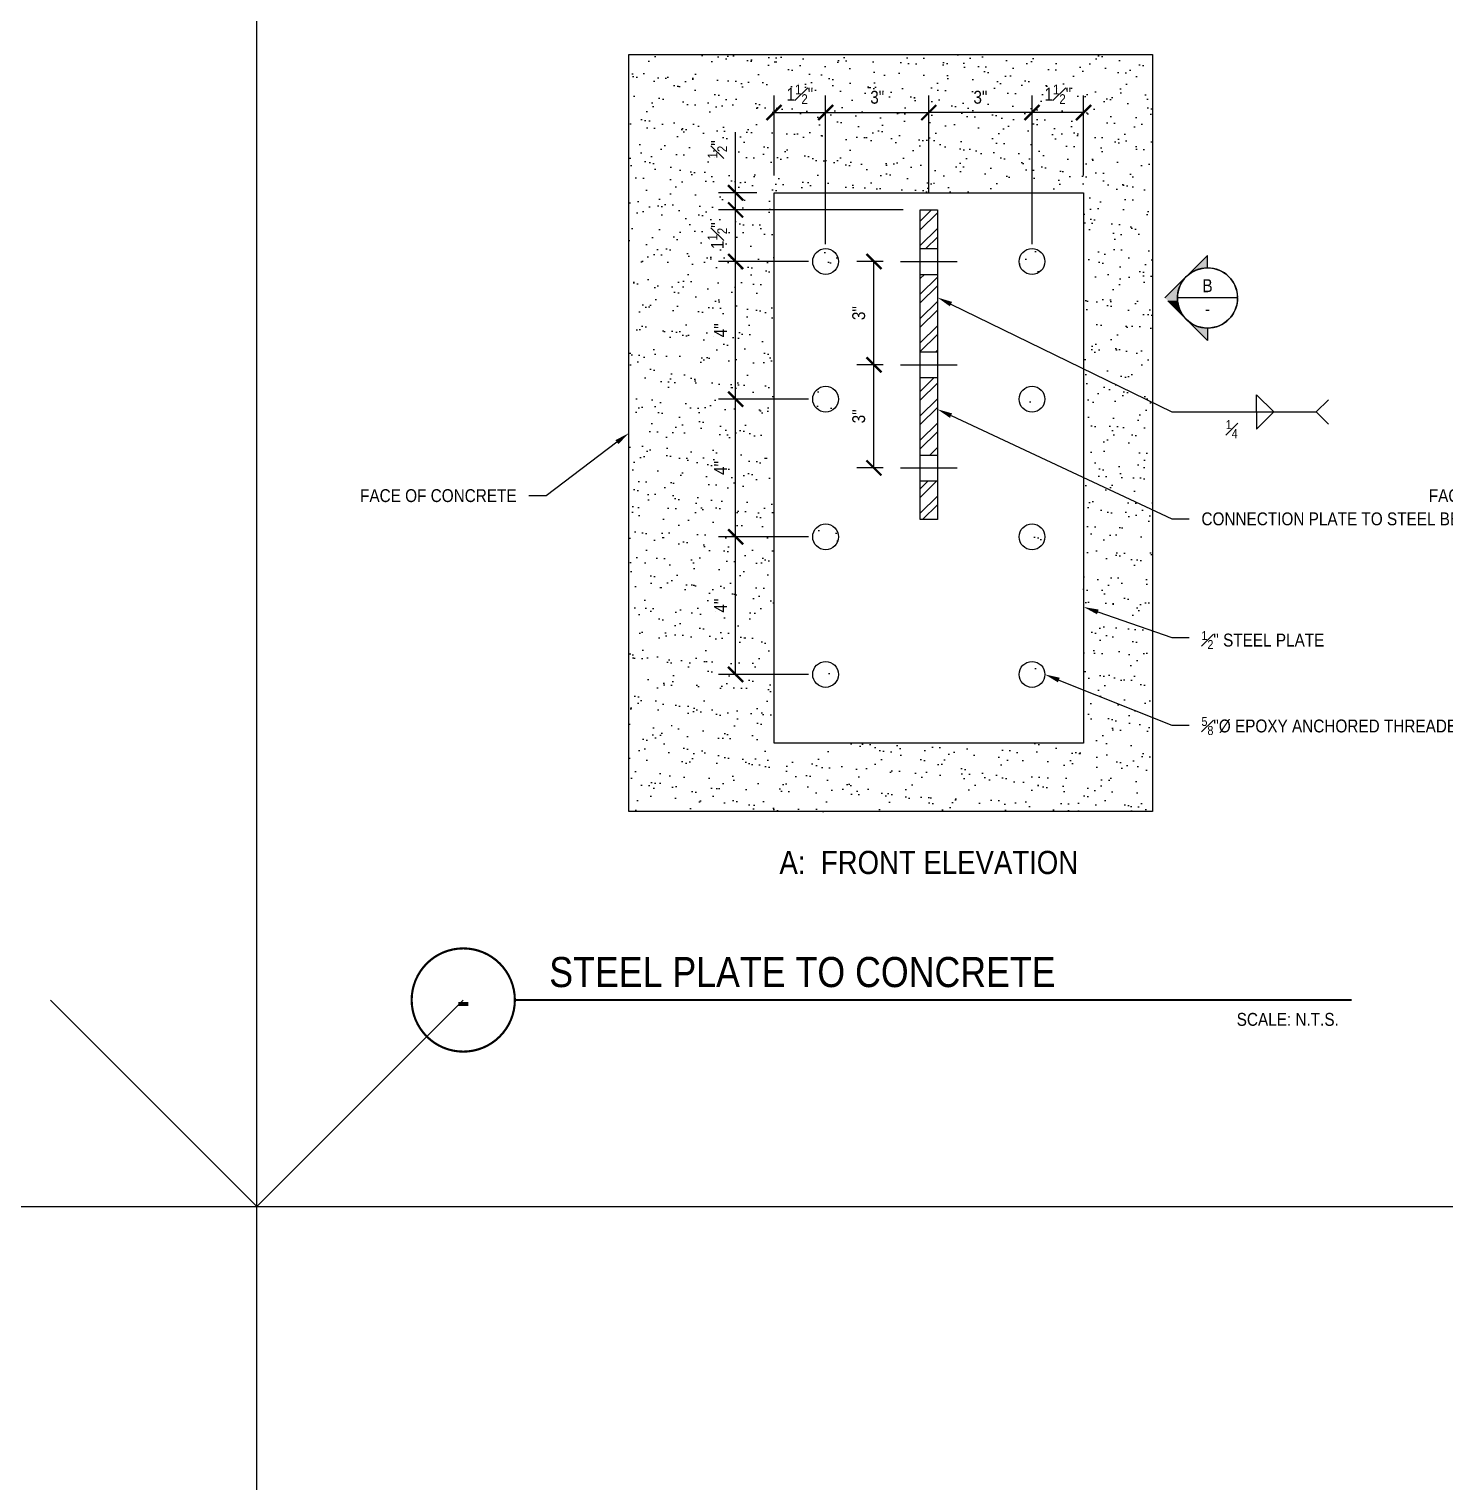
# Model space of a CAD drawing. Header units: inches. Extents: x -16404 to 14624, y -1591 to 16152.
# Drawn here: x -8362.53 to -8321.36, y 8219.99 to 8262.22 of the extents above; entities that cross this region are included whole.
import ezdxf
from ezdxf import colors
from ezdxf.entities.mleader import LeaderData, LeaderLine
from ezdxf.enums import TextEntityAlignment as Align
from ezdxf.math import Vec2, Vec3

# ---------------------------------------------------------------- set-up
doc = ezdxf.new("R2010")
doc.units = ezdxf.units.IN
doc.header["$LTSCALE"] = 24
doc.header["$MEASUREMENT"] = 0
for name, pattern in [('CENTER2', [1.125, 0.75, -0.125, 0.125, -0.125]), ('DASHED2', [0.375, 0.25, -0.125]), ('HIDDEN4', [0.09375, 0.0625, -0.03125])]:
    doc.linetypes.add(name, pattern=pattern)
doc.layers.get('0').update_dxf_attribs({"linetype": 'CONTINUOUS'})
doc.layers.get('DefPoints').update_dxf_attribs({"color": 251, "linetype": 'CONTINUOUS'})
for name, color, linetype in [('S-ANNO-DIMS', 2, 'CONTINUOUS'), ('S-ANNO-NOTE', 4, 'CONTINUOUS'), ('S-CONC', 4, 'CONTINUOUS'), ('S-DETL-SYMB', 4, 'CONTINUOUS'), ('S-GRID', 1, 'CENTER2'), ('S-STEEL', 4, 'CONTINUOUS')]:
    doc.layers.add(name, color=color, linetype=linetype)
doc.layers.add('S-ANNO-GRID-NONPLOT', color=251, linetype='CONTINUOUS', plot=False)
doc.layers.add('S-ANNO-NONPLOT', color=253, linetype='CONTINUOUS', plot=False)
doc.layers.add('S-HATCH1', color=1, linetype='CONTINUOUS', transparency=0.5)
doc.layers.add('S-HATCH2', color=2, linetype='CONTINUOUS', transparency=0.5)
doc.styles.add('Arial', font='arial.ttf', dxfattribs={"width": 0.85})
doc.dimstyles.new('DIM-4', dxfattribs={"dimscale": 4, "dimtxt": 0.09375, "dimasz": 0.109375, "dimexe": 0.125, "dimexo": 0.125, "dimgap": 0.0625, "dimtad": 1, "dimzin": 11, "dimdsep": 46, "dimlunit": 4, "dimtxsty": 'Arial', "dimblk": 'ARCHTICK', "dimcen": 0.125, "dimclrd": 2, "dimclre": 2, "dimclrt": 4, "dimadec": 0, "dimazin": 0, "dimtfac": 0.75, "dimtofl": 0, "dimtmove": 0, "dimatfit": 3, "dimfxl": 1, "dimfrac": 1, "dimtolj": 1, "dimtzin": 0, "dimarcsym": 0})

# ---------------------------------------------------------------- blocks, each defined once
blk = doc.blocks.new('_ARCHTICK')
at = {"color": 0, "linetype": 'ByBlock', "const_width": 0.15}
blk.add_lwpolyline([(-0.5, -0.5), (0.5, 0.5)], dxfattribs=at)
blk = doc.blocks.new('*D2004')
at = {"layer": 'DefPoints', "color": 0, "transparency": 16777216}
for p in [(-8339.369256195718, 8259.7908751901), (-8340.869256195718, 8257.461519298622), (-8339.369256195718, 8255.461519298622)]:
    blk.add_point(p, dxfattribs=at)
at = {"layer": 'S-ANNO-DIMS', "color": 2, "lineweight": -2, "transparency": 16777216}
for p, q in [((-8340.869256195718, 8257.961519298622), (-8340.869256195718, 8260.2908751901)), ((-8339.369256195718, 8255.961519298622), (-8339.369256195718, 8260.2908751901)), ((-8340.869256195718, 8259.7908751901), (-8339.369256195718, 8259.7908751901))]:
    blk.add_line(p, q, dxfattribs=at)
at = {"layer": 'S-ANNO-DIMS', "color": 2, "lineweight": -2, "transparency": 16777216, "xscale": 0.4375, "yscale": 0.4375, "zscale": 0.4375, "rotation": 180}
blk.add_blockref('_ARCHTICK', (-8340.869256195718, 8259.7908751901), dxfattribs=at)
at = {"layer": 'S-ANNO-DIMS', "color": 2, "lineweight": -2, "transparency": 16777216, "xscale": 0.4375, "yscale": 0.4375, "zscale": 0.4375}
blk.add_blockref('_ARCHTICK', (-8339.369256195718, 8259.7908751901), dxfattribs=at)
at = {"layer": 'S-ANNO-DIMS', "color": 4, "transparency": 16777216, "insert": (-8340.119256195718, 8260.323276281504), "char_height": 0.375, "attachment_point": 5, "style": 'Arial'}
blk.add_mtext('\\A1;1{\\H0.75x;\\S1#2;}"', dxfattribs=at)
blk = doc.blocks.new('*D960')
at = {"layer": 'DefPoints', "color": 0, "transparency": 16777216}
for p in [(-8341.98617168967, 8256.961519298626), (-8336.619256195721, 8256.961519298626), (-8339.369256195721, 8255.461519298626)]:
    blk.add_point(p, dxfattribs=at)
at = {"layer": 'S-ANNO-DIMS', "color": 2, "lineweight": -2, "transparency": 16777216}
for p, q in [((-8341.98617168967, 8255.211519298626), (-8341.98617168967, 8257.211519298626)), ((-8337.119256195721, 8256.961519298626), (-8342.48617168967, 8256.961519298626)), ((-8339.869256195721, 8255.461519298626), (-8342.48617168967, 8255.461519298626))]:
    blk.add_line(p, q, dxfattribs=at)
at = {"layer": 'S-ANNO-DIMS', "color": 2, "lineweight": -2, "transparency": 16777216, "xscale": 0.375, "yscale": 0.375, "zscale": 0.375}
for p, rotation in [((-8341.98617168967, 8256.961519298626), 90), ((-8341.98617168967, 8255.461519298626), 270)]:
    blk.add_blockref('_ARCHTICK', p, dxfattribs=dict(at, rotation=rotation))
at = {"layer": 'S-ANNO-DIMS', "color": 4, "transparency": 16777216, "insert": (-8342.518572781071, 8256.211519298622), "char_height": 0.375, "attachment_point": 5, "rotation": 90, "style": 'Arial'}
blk.add_mtext('\\A1;1{\\H0.75x;\\S1#2;}"', dxfattribs=at)
blk = doc.blocks.new('*D2005')
at = {"layer": 'DefPoints', "color": 0, "transparency": 16777216}
for p in [(-8341.98617168978, 8255.461519298626), (-8339.369256195721, 8255.461519298626), (-8339.369256195721, 8251.461519298626)]:
    blk.add_point(p, dxfattribs=at)
at = {"layer": 'S-ANNO-DIMS', "color": 2, "lineweight": -2, "transparency": 16777216}
for p, q in [((-8339.869256195721, 8255.461519298626), (-8342.48617168978, 8255.461519298626)), ((-8341.98617168978, 8251.461519298626), (-8341.98617168978, 8255.461519298626)), ((-8339.869256195721, 8251.461519298626), (-8342.48617168978, 8251.461519298626))]:
    blk.add_line(p, q, dxfattribs=at)
at = {"layer": 'S-ANNO-DIMS', "color": 2, "lineweight": -2, "transparency": 16777216, "xscale": 0.4375, "yscale": 0.4375, "zscale": 0.4375}
for p, rotation in [((-8341.98617168978, 8255.461519298626), 90), ((-8341.98617168978, 8251.461519298626), 270)]:
    blk.add_blockref('_ARCHTICK', p, dxfattribs=dict(at, rotation=rotation))
at = {"layer": 'S-ANNO-DIMS', "color": 4, "transparency": 16777216, "insert": (-8342.423671689776, 8253.461519298626), "char_height": 0.375, "attachment_point": 5, "rotation": 90, "style": 'Arial'}
blk.add_mtext('\\A1;4"', dxfattribs=at)
blk = doc.blocks.new('*D2006')
at = {"layer": 'DefPoints', "color": 0, "transparency": 16777216}
for p in [(-8336.369256195718, 8259.7908751901), (-8336.369256195718, 8256.961519298622), (-8339.369256195718, 8255.461519298622)]:
    blk.add_point(p, dxfattribs=at)
at = {"layer": 'S-ANNO-DIMS', "color": 2, "lineweight": -2, "transparency": 16777216}
for p, q in [((-8339.369256195718, 8255.961519298622), (-8339.369256195718, 8260.2908751901)), ((-8336.369256195718, 8257.461519298622), (-8336.369256195718, 8260.2908751901)), ((-8339.369256195718, 8259.7908751901), (-8336.369256195718, 8259.7908751901))]:
    blk.add_line(p, q, dxfattribs=at)
at = {"layer": 'S-ANNO-DIMS', "color": 2, "lineweight": -2, "transparency": 16777216, "xscale": 0.4375, "yscale": 0.4375, "zscale": 0.4375, "rotation": 180}
blk.add_blockref('_ARCHTICK', (-8339.369256195718, 8259.7908751901), dxfattribs=at)
at = {"layer": 'S-ANNO-DIMS', "color": 2, "lineweight": -2, "transparency": 16777216, "xscale": 0.4375, "yscale": 0.4375, "zscale": 0.4375}
blk.add_blockref('_ARCHTICK', (-8336.369256195718, 8259.7908751901), dxfattribs=at)
at = {"layer": 'S-ANNO-DIMS', "color": 4, "transparency": 16777216, "insert": (-8337.869256195718, 8260.23246795954), "char_height": 0.375, "attachment_point": 5, "style": 'Arial'}
blk.add_mtext('\\A1;3"', dxfattribs=at)
blk = doc.blocks.new('*D2007')
at = {"layer": 'DefPoints', "color": 0, "transparency": 16777216}
for p in [(-8341.98617168967, 8257.461519298626), (-8340.869256195721, 8257.461519298626), (-8336.619256195721, 8256.961519298626)]:
    blk.add_point(p, dxfattribs=at)
at = {"layer": 'S-ANNO-DIMS', "color": 2, "lineweight": -2, "transparency": 16777216}
for p, q in [((-8341.98617168967, 8257.461519298626), (-8341.98617168967, 8259.217112369537)), ((-8341.369256195721, 8257.461519298626), (-8342.48617168967, 8257.461519298626)), ((-8341.98617168967, 8256.961519298626), (-8341.98617168967, 8257.461519298626)), ((-8337.119256195721, 8256.961519298626), (-8342.48617168967, 8256.961519298626))]:
    blk.add_line(p, q, dxfattribs=at)
at = {"layer": 'S-ANNO-DIMS', "color": 2, "lineweight": -2, "transparency": 16777216, "xscale": 0.4375, "yscale": 0.4375, "zscale": 0.4375}
for p, rotation in [((-8341.98617168967, 8257.461519298626), 90), ((-8341.98617168967, 8256.961519298626), 270)]:
    blk.add_blockref('_ARCHTICK', p, dxfattribs=dict(at, rotation=rotation))
at = {"layer": 'S-ANNO-DIMS', "color": 4, "transparency": 16777216, "insert": (-8342.518572781071, 8258.72044787005), "char_height": 0.375, "attachment_point": 5, "rotation": 90, "style": 'Arial'}
blk.add_mtext('\\A1;{\\H0.75x;\\S1#2;}"', dxfattribs=at)
blk = doc.blocks.new('*D2010')
at = {"layer": 'DefPoints', "color": 0, "transparency": 16777216}
for p in [(-8333.369256195718, 8259.7908751901), (-8331.869256195718, 8257.461519298622), (-8333.369256195718, 8255.461519298622)]:
    blk.add_point(p, dxfattribs=at)
at = {"layer": 'S-ANNO-DIMS', "color": 2, "lineweight": -2, "transparency": 16777216}
for p, q in [((-8333.369256195718, 8255.961519298622), (-8333.369256195718, 8260.2908751901)), ((-8331.869256195718, 8257.961519298622), (-8331.869256195718, 8260.2908751901)), ((-8331.869256195718, 8259.7908751901), (-8333.369256195718, 8259.7908751901))]:
    blk.add_line(p, q, dxfattribs=at)
at = {"layer": 'S-ANNO-DIMS', "color": 2, "lineweight": -2, "transparency": 16777216, "xscale": 0.4375, "yscale": 0.4375, "zscale": 0.4375, "rotation": 180}
blk.add_blockref('_ARCHTICK', (-8333.369256195718, 8259.7908751901), dxfattribs=at)
at = {"layer": 'S-ANNO-DIMS', "color": 2, "lineweight": -2, "transparency": 16777216, "xscale": 0.4375, "yscale": 0.4375, "zscale": 0.4375}
blk.add_blockref('_ARCHTICK', (-8331.869256195718, 8259.7908751901), dxfattribs=at)
at = {"layer": 'S-ANNO-DIMS', "color": 4, "transparency": 16777216, "insert": (-8332.619256195718, 8260.323276281504), "char_height": 0.375, "attachment_point": 5, "style": 'Arial'}
blk.add_mtext('\\A1;1{\\H0.75x;\\S1#2;}"', dxfattribs=at)
blk = doc.blocks.new('*D2011')
at = {"layer": 'DefPoints', "color": 0, "transparency": 16777216}
for p in [(-8336.369256195718, 8259.7908751901), (-8336.369256195718, 8256.961519298622), (-8333.369256195718, 8255.461519298622)]:
    blk.add_point(p, dxfattribs=at)
at = {"layer": 'S-ANNO-DIMS', "color": 2, "lineweight": -2, "transparency": 16777216}
for p, q in [((-8336.369256195718, 8257.461519298622), (-8336.369256195718, 8260.2908751901)), ((-8333.369256195718, 8255.961519298622), (-8333.369256195718, 8260.2908751901)), ((-8333.369256195718, 8259.7908751901), (-8336.369256195718, 8259.7908751901))]:
    blk.add_line(p, q, dxfattribs=at)
at = {"layer": 'S-ANNO-DIMS', "color": 2, "lineweight": -2, "transparency": 16777216, "xscale": 0.4375, "yscale": 0.4375, "zscale": 0.4375, "rotation": 180}
blk.add_blockref('_ARCHTICK', (-8336.369256195718, 8259.7908751901), dxfattribs=at)
at = {"layer": 'S-ANNO-DIMS', "color": 2, "lineweight": -2, "transparency": 16777216, "xscale": 0.4375, "yscale": 0.4375, "zscale": 0.4375}
blk.add_blockref('_ARCHTICK', (-8333.369256195718, 8259.7908751901), dxfattribs=at)
at = {"layer": 'S-ANNO-DIMS', "color": 4, "transparency": 16777216, "insert": (-8334.869256195718, 8260.23246795954), "char_height": 0.375, "attachment_point": 5, "style": 'Arial'}
blk.add_mtext('\\A1;3"', dxfattribs=at)
blk = doc.blocks.new('*D2014')
at = {"layer": 'DefPoints', "color": 0, "transparency": 16777216}
for p in [(-8337.963879140174, 8255.461519298626), (-8337.192843273442, 8255.461519298626), (-8337.192843273442, 8252.461519298626)]:
    blk.add_point(p, dxfattribs=at)
at = {"layer": 'S-ANNO-DIMS', "color": 2, "lineweight": -2, "transparency": 16777216}
for p, q in [((-8337.692843273442, 8255.461519298626), (-8338.463879140174, 8255.461519298626)), ((-8337.963879140174, 8252.461519298626), (-8337.963879140174, 8255.461519298626)), ((-8337.692843273442, 8252.461519298626), (-8338.463879140174, 8252.461519298626))]:
    blk.add_line(p, q, dxfattribs=at)
at = {"layer": 'S-ANNO-DIMS', "color": 2, "lineweight": -2, "transparency": 16777216, "xscale": 0.4375, "yscale": 0.4375, "zscale": 0.4375}
for p, rotation in [((-8337.963879140174, 8255.461519298626), 90), ((-8337.963879140174, 8252.461519298626), 270)]:
    blk.add_blockref('_ARCHTICK', p, dxfattribs=dict(at, rotation=rotation))
at = {"layer": 'S-ANNO-DIMS', "color": 4, "transparency": 16777216, "insert": (-8338.405471909611, 8253.961519298622), "char_height": 0.375, "attachment_point": 5, "rotation": 90, "style": 'Arial'}
blk.add_mtext('\\A1;3"', dxfattribs=at)
blk = doc.blocks.new('*D2015')
at = {"layer": 'DefPoints', "color": 0, "transparency": 16777216}
for p in [(-8337.963879140174, 8252.461519298626), (-8337.192843273442, 8252.461519298626), (-8337.192843273442, 8249.461519298626)]:
    blk.add_point(p, dxfattribs=at)
at = {"layer": 'S-ANNO-DIMS', "color": 2, "lineweight": -2, "transparency": 16777216}
for p, q in [((-8337.692843273442, 8252.461519298626), (-8338.463879140174, 8252.461519298626)), ((-8337.963879140174, 8249.461519298626), (-8337.963879140174, 8252.461519298626)), ((-8337.692843273442, 8249.461519298626), (-8338.463879140174, 8249.461519298626))]:
    blk.add_line(p, q, dxfattribs=at)
at = {"layer": 'S-ANNO-DIMS', "color": 2, "lineweight": -2, "transparency": 16777216, "xscale": 0.4375, "yscale": 0.4375, "zscale": 0.4375}
for p, rotation in [((-8337.963879140174, 8252.461519298626), 90), ((-8337.963879140174, 8249.461519298626), 270)]:
    blk.add_blockref('_ARCHTICK', p, dxfattribs=dict(at, rotation=rotation))
at = {"layer": 'S-ANNO-DIMS', "color": 4, "transparency": 16777216, "insert": (-8338.405471909611, 8250.961519298622), "char_height": 0.375, "attachment_point": 5, "rotation": 90, "style": 'Arial'}
blk.add_mtext('\\A1;3"', dxfattribs=at)
blk = doc.blocks.new('*D2016')
at = {"layer": 'DefPoints', "color": 0, "transparency": 16777216}
for p in [(-8341.98617168978, 8251.461519298626), (-8339.369256195721, 8251.461519298626), (-8339.369256195721, 8247.461519298626)]:
    blk.add_point(p, dxfattribs=at)
at = {"layer": 'S-ANNO-DIMS', "color": 2, "lineweight": -2, "transparency": 16777216}
for p, q in [((-8339.869256195721, 8251.461519298626), (-8342.48617168978, 8251.461519298626)), ((-8341.98617168978, 8247.461519298626), (-8341.98617168978, 8251.461519298626)), ((-8339.869256195721, 8247.461519298626), (-8342.48617168978, 8247.461519298626))]:
    blk.add_line(p, q, dxfattribs=at)
at = {"layer": 'S-ANNO-DIMS', "color": 2, "lineweight": -2, "transparency": 16777216, "xscale": 0.4375, "yscale": 0.4375, "zscale": 0.4375}
for p, rotation in [((-8341.98617168978, 8251.461519298626), 90), ((-8341.98617168978, 8247.461519298626), 270)]:
    blk.add_blockref('_ARCHTICK', p, dxfattribs=dict(at, rotation=rotation))
at = {"layer": 'S-ANNO-DIMS', "color": 4, "transparency": 16777216, "insert": (-8342.423671689776, 8249.461519298626), "char_height": 0.375, "attachment_point": 5, "rotation": 90, "style": 'Arial'}
blk.add_mtext('\\A1;4"', dxfattribs=at)
blk = doc.blocks.new('*D2017')
at = {"layer": 'DefPoints', "color": 0, "transparency": 16777216}
for p in [(-8341.98617168978, 8247.461519298626), (-8339.369256195721, 8247.461519298626), (-8339.369256195721, 8243.461519298626)]:
    blk.add_point(p, dxfattribs=at)
at = {"layer": 'S-ANNO-DIMS', "color": 2, "lineweight": -2, "transparency": 16777216}
for p, q in [((-8339.869256195721, 8247.461519298626), (-8342.48617168978, 8247.461519298626)), ((-8341.98617168978, 8243.461519298626), (-8341.98617168978, 8247.461519298626)), ((-8339.869256195721, 8243.461519298626), (-8342.48617168978, 8243.461519298626))]:
    blk.add_line(p, q, dxfattribs=at)
at = {"layer": 'S-ANNO-DIMS', "color": 2, "lineweight": -2, "transparency": 16777216, "xscale": 0.4375, "yscale": 0.4375, "zscale": 0.4375}
for p, rotation in [((-8341.98617168978, 8247.461519298626), 90), ((-8341.98617168978, 8243.461519298626), 270)]:
    blk.add_blockref('_ARCHTICK', p, dxfattribs=dict(at, rotation=rotation))
at = {"layer": 'S-ANNO-DIMS', "color": 4, "transparency": 16777216, "insert": (-8342.423671689776, 8245.461519298626), "char_height": 0.375, "attachment_point": 5, "rotation": 90, "style": 'Arial'}
blk.add_mtext('\\A1;4"', dxfattribs=at)
blk = doc.blocks.new('BUB4')
h = blk.add_hatch(color=256)
h.dxf.hatch_style = 1
edge = h.paths.add_edge_path()
edge.add_arc((0, 1.4210854715202e-13), 0.2187499999998666, 47.27417975091043, 90.00000000000428)
edge.add_line((0, 0.21875), (0, 0.3091155589472692))
edge.add_line((0, 0.3091155589472692), (0.1484198601051503, 0.1606956988421189))
h = blk.add_hatch(color=256)
h.dxf.hatch_style = 1
edge = h.paths.add_edge_path()
edge.add_line((0.2892142974601484, -0.01990126148729132), (0.3092299065190976, 0.0001143475717147631))
edge.add_line((0.3092299065191355, 0.0001143475717242382), (0.1546796083846023, 0.1546796083845739))
edge.add_arc((-3.410605131648481e-13, -7.105427357601002e-14), 0.2187500000003317, -5.219826905874299, 44.99999999994378, ccw=False)
edge.add_line((0.2178428385125244, -0.01990126148729132), (0.2892142974601484, -0.01990126148729132))
h = blk.add_hatch(color=256)
h.dxf.hatch_style = 1
edge = h.paths.add_edge_path()
edge.add_arc((0, -1.27897692436818e-13), 0.2187499999998666, 269.99999999999574, 312.72582024908957, ccw=False)
edge.add_line((0, -0.21875), (0, -0.3091155589472692))
edge.add_line((0, -0.3091155589472692), (0.1484198601051503, -0.1606956988421189))
blk.add_line((-0.21875, 0), (0.21875, 0))
at = {"color": 0}
blk.add_line((0.1756914941644254, -0.1315425304262874), (0.1756914941644254, -0.1315425304262874), dxfattribs=at)
for points in [[(0.1484198601051503, 0.1606956988421189, 0.1886167559036735), (0, 0.21875), (0, 0.3091155589472692)], [(0.1484198601051503, -0.1606956988421189, -0.1886167559036735), (0, -0.21875), (0, -0.3091155589472692)]]:
    blk.add_lwpolyline(points, format="xyb", close=True)
for points in [[(0.2178428385126381, -0.01990126148729132, 0.2229586668697783), (0.1545277670024916, 0.1548313008574951), (0.3092373134036279, 0.0001217544563445472)], [(0.1726537848120415, -0.1364617741352987), (0.1606956988421189, -0.1484198601051503, 0.01802162098181428), (0.1709670924471993, -0.1364617741352987)]]:
    blk.add_lwpolyline(points, format="xyb")
for start, end in [(354.7801730941018, 179.292390468202), (180.2580895105578, 185.2198269058981), (218.5960160123693, 321.4039839876307)]:
    blk.add_arc((0, 0), 0.21875, start, end)
at = {"style": 'Arial', "width": 0.85}
for tag, p in [('NO.', (3.432048742979532e-05, 0.04209027904516915)), ('SHEET', (3.432048742979532e-05, -0.126209720955103))]:
    blk.add_attdef(tag, text='', height=0.09375, dxfattribs=at).set_placement(p, align=Align.CENTER)
blk = doc.blocks.new('BUB4C')
h = blk.add_hatch(color=256)
h.dxf.hatch_style = 1
h.paths.add_polyline_path([(0.2892142974599837, -0.01990126148728549), (0.2178428385125724, -0.01990126148728549, -0.1651275320274111), (0.1606956988425526, -0.1484198601047166)])
blk.add_lwpolyline([(0.2892142974599837, -0.01990126148728549), (0.1606956988425526, -0.1484198601047166, 0.402920362520587)], format="xyb")
blk.add_circle((0, 0), 0.21875)
for start, end in [(185.2198269059004, 218.5960160123685), (321.4039839876278, 354.7801730940996)]:
    blk.add_arc((0, 0), 0.21875, start, end)
blk = doc.blocks.new('*U288')
at = {"const_width": 0.0625}
for points in [[(-1.5, 5.65190197465126e-16, -1), (1.5, 4.930380657631324e-32, 3.732050807568883)], [(-1.5, 1.695978820232858e-16, 1), (1.5, 0, -3.732050807568883)]]:
    blk.add_lwpolyline(points, format="xyb", dxfattribs=at)
blk.add_lwpolyline([(1.5, 0), (25.82958021312469, 0)], dxfattribs=at)
blk.add_circle((0, 0), 1.5)
at = {"style": 'Arial', "width": 0.85}
for tag, p in [('DWG_TITLE_1', (2.5, 2.0625)), ('DWG_TITLE_2', (2.5, 0.8125))]:
    blk.add_attdef(tag, text='', height=0.875, dxfattribs=at).set_placement(p, align=Align.MIDDLE_LEFT)
blk.add_attdef('#', text='', height=1, dxfattribs=at).set_placement((0, 0), align=Align.MIDDLE_CENTER)
blk.add_attdef('SCALE', text='', height=0.375, dxfattribs=at).set_placement((25.45458021312469, -0.375), align=Align.TOP_RIGHT)
blk = doc.blocks.new('Se_24x36_DETAILS_GRID')
for p, q in [((23.30227471881284, 7.666666666666725), (23.30227471881284, 15.3333333333334)), ((23.3022747188129, 7.666666666666777), (23.80227471883495, 8.166666666688936)), ((15.53484981254189, 7.666666666666725), (23.30227471881284, 7.666666666666721)), ((23.30227471881284, 7.666666666666725), (31.06969962508379, 7.666666666666721)), ((23.30227471881284, 5.151434834260726e-14), (23.30227471881284, 7.666666666666725))]:
    blk.add_line(p, q)
at = {"linetype": 'DASHED2', "ltscale": 0.5}
blk.add_line((23.30227471881284, 7.66666666666672), (22.80227471879079, 8.166666666688881), dxfattribs=at)

msp = doc.modelspace()

# ---------------------------------------------------------------- hatches: boundary and pattern name
at = {"layer": 'S-HATCH1'}
h = msp.add_hatch(dxfattribs=at)
h.set_pattern_fill('STEEL', color=256, scale=4, style=0)
h.set_pattern_definition([(45, (-11221.45357073853, 5802.880735698895), (-0.3535533905932737, 0.3535533905932738), []), (45, (-11221.45357073853, 5803.130735698895), (-0.3535533905932737, 0.3535533905932738), [])])
h.paths.add_polyline_path([(-8336.119256195718, 8256.961519298622), (-8336.619256195718, 8256.961519298622), (-8336.619256195718, 8255.836519298622), (-8336.119256195718, 8255.836519298622)])
h.paths.add_polyline_path([(-8336.119256195718, 8255.086519298622), (-8336.619256195718, 8255.086519298622), (-8336.619256195718, 8252.836519298622), (-8336.119256195718, 8252.836519298622)])
h.paths.add_polyline_path([(-8336.119256195718, 8252.086519298622), (-8336.619256195718, 8252.086519298622), (-8336.619256195718, 8249.836519298622), (-8336.119256195718, 8249.836519298622)])
h.paths.add_polyline_path([(-8336.119256195718, 8249.086519298622), (-8336.619256195718, 8249.086519298622), (-8336.619256195718, 8247.961519298622), (-8336.119256195718, 8247.961519298622)])
at = {"layer": 'S-HATCH2'}
h = msp.add_hatch(dxfattribs=at)
h.set_pattern_fill('AR-SAND', color=256, scale=0.4375, angle=30, style=0)
h.set_pattern_definition([(67.5, (-11165.98913575013, 6641.286297376662), (-0.4453600081433958, 0.7162669734177435), [0, -0.665, 0, -0.74375, 0, -0.7109375]), (37.49999999999999, (-11165.98913575013, 6641.286297376662), (0.05319936701314687, 1.456410610511987), [0, -0.35875, 0, -0.599375, 0, -0.2296875]), (357.5000000000001, (-11166.45516567054, 6641.017234876663), (1.178667190967385, 0.6833626690625592), [0, -0.21875, 0, -0.7875, 0, -1.028125]), (347.5, (-11166.45516567054, 6641.017234876663), (0.9469880980370735, 0.9901292790375285), [0, -0.109375, 0, -0.51625, 0, -0.5906250000000001])])
h.paths.add_polyline_path([(-8345.087163646236, 8261.476427278636), (-8345.087163646236, 8239.476427278636), (-8329.869256195718, 8239.476427278636), (-8329.869256195718, 8261.476427278636)])
h.paths.add_polyline_path([(-8331.869256195718, 8257.461519298622), (-8331.869256195718, 8241.461519298622), (-8340.869256195718, 8241.461519298622), (-8340.869256195718, 8257.461519298622)], flags=16)
h.paths.add_polyline_path([(-8338.994256195718, 8255.461519298622, -1), (-8339.744256195718, 8255.461519298622, -1)], flags=0)
h.paths.add_polyline_path([(-8332.994256195718, 8255.461519298622, -1), (-8333.744256195718, 8255.461519298622, -1)], flags=0)
h.paths.add_polyline_path([(-8338.994256195718, 8251.461519298622, -1), (-8339.744256195718, 8251.461519298622, -1)], flags=0)
h.paths.add_polyline_path([(-8332.994256195718, 8251.461519298622, -1), (-8333.744256195718, 8251.461519298622, -1)], flags=0)
h.paths.add_polyline_path([(-8338.994256195718, 8247.461519298622, -1), (-8339.744256195718, 8247.461519298622, -1)], flags=0)
h.paths.add_polyline_path([(-8332.994256195718, 8247.461519298622, -1), (-8333.744256195718, 8247.461519298622, -1)], flags=0)
h.paths.add_polyline_path([(-8338.994256195718, 8243.461519298622, -1), (-8339.744256195718, 8243.461519298622, -1)], flags=0)
h.paths.add_polyline_path([(-8332.994256195718, 8243.461519298622, -1), (-8333.744256195718, 8243.461519298622, -1)], flags=0)

# ---------------------------------------------------------------- linework, layer by layer
at = {"layer": 'S-ANNO-NONPLOT'}
msp.add_lwpolyline([(-8329.869256195718, 8239.476427278636), (-8345.087163646236, 8239.476427278636), (-8345.087163646236, 8261.476427278636), (-8329.869256195718, 8261.476427278636)], close=True, dxfattribs=at)
at = {"layer": 'S-ANNO-NOTE'}
for points in [[(-8326.842851187535, 8251.08907384462), (-8326.842851187535, 8251.58907384462), (-8326.342851187535, 8251.08907384462)], [(-8324.751913317577, 8250.735520454024), (-8325.105466708166, 8251.08907384462), (-8324.751913317577, 8251.442627235212)], [(-8326.842851187535, 8251.08907384462), (-8326.842851187535, 8250.58907384462), (-8326.342851187535, 8251.08907384462)]]:
    msp.add_lwpolyline(points, dxfattribs=at)
at = {"layer": 'S-CONC'}
msp.add_lwpolyline([(-8345.087163646236, 8239.476427278636), (-8345.087163646236, 8261.476427278636), (-8329.869256195718, 8261.476427278636)], dxfattribs=at)
at = {"layer": 'S-GRID'}
for p, q in [((-8337.192843273438, 8255.461519298622), (-8335.545669117997, 8255.461519298622)), ((-8337.192843273438, 8252.461519298622), (-8335.545669117997, 8252.461519298622)), ((-8337.192843273438, 8249.461519298622), (-8335.545669117997, 8249.461519298622))]:
    msp.add_line(p, q, dxfattribs=at)
at = {"layer": 'S-STEEL', "color": 2, "linetype": 'HIDDEN4'}
for p, q in [((-8336.619256195718, 8255.836519298622), (-8336.119256195718, 8255.836519298622)), ((-8336.619256195718, 8255.086519298622), (-8336.119256195718, 8255.086519298622)), ((-8336.619256195718, 8252.836519298622), (-8336.119256195718, 8252.836519298622)), ((-8336.619256195718, 8252.086519298622), (-8336.119256195718, 8252.086519298622)), ((-8336.619256195718, 8249.836519298622), (-8336.119256195718, 8249.836519298622)), ((-8336.619256195718, 8249.086519298622), (-8336.119256195718, 8249.086519298622))]:
    msp.add_line(p, q, dxfattribs=at)
at = {"layer": 'S-STEEL'}
for points in [[(-8331.869256195718, 8241.461519298622), (-8340.869256195718, 8241.461519298622), (-8340.869256195718, 8257.461519298622), (-8331.869256195718, 8257.461519298622)], [(-8336.619256195718, 8256.961519298622), (-8336.119256195718, 8256.961519298622), (-8336.119256195718, 8247.961519298622), (-8336.619256195718, 8247.961519298622)]]:
    msp.add_lwpolyline(points, close=True, dxfattribs=at)
for centre in [(-8339.369256195718, 8255.461519298622), (-8333.369256195718, 8255.461519298622), (-8339.369256195718, 8251.461519298622), (-8333.369256195718, 8251.461519298622), (-8339.369256195718, 8247.461519298622), (-8333.369256195718, 8247.461519298622), (-8339.369256195718, 8243.461519298622), (-8333.369256195718, 8243.461519298622)]:
    msp.add_circle(centre, 0.375, dxfattribs=at)

# ---------------------------------------------------------------- block references
at = {"layer": 'S-ANNO-GRID-NONPLOT', "xscale": 12, "yscale": 12, "zscale": 12}
msp.add_blockref('Se_24x36_DETAILS_GRID', (-8635.531402634188, 8135.999999999996), dxfattribs=at)
at = {"layer": 'S-ANNO-NOTE'}
msp.add_blockref('*U288', (-8349.904106008169, 8234.000000000264), dxfattribs=at).add_auto_attribs({'#': '-', 'DWG_TITLE_2': 'STEEL PLATE TO CONCRETE', 'SCALE': 'SCALE: N.T.S.'})
at = {"layer": 'S-DETL-SYMB'}
ref = msp.add_blockref('BUB4', (-8328.266033008713, 8254.40246484243), dxfattribs=dict(at, xscale=-4, yscale=4, zscale=4))
ref.add_attrib('NO.', 'B', dxfattribs={"layer": '0', "height": 0.375, "style": 'Arial', "width": 0.85}).set_placement((-8328.266170290663, 8254.570825958612), align=Align.CENTER)
ref.add_attrib('SHEET', '-', dxfattribs={"layer": '0', "height": 0.375, "style": 'Arial', "width": 0.85}).set_placement((-8328.266170290663, 8253.89762595861), align=Align.CENTER)
at = {"layer": 'S-DETL-SYMB', "xscale": -4, "yscale": 4, "zscale": 4}
msp.add_blockref('BUB4C', (-8328.266033008713, 8254.40246484243), dxfattribs=at)

# ---------------------------------------------------------------- texts
at = {"layer": 'S-ANNO-NOTE', "insert": (-8327.736435431721, 8250.852574919189), "char_height": 0.375, "width": 0.696776228132876, "attachment_point": 1, "style": 'Arial'}
msp.add_mtext('\\A1;{\\H0.7x;\\S1#4;}', dxfattribs=at)
at = {"layer": 'S-ANNO-NOTE', "color": 6, "insert": (-8336.369256195718, 8237.65044192401), "char_height": 0.6749999999999999, "width": 10.36002175505969, "attachment_point": 8, "style": 'Arial'}
msp.add_mtext('A:  FRONT ELEVATION', dxfattribs=at)

# ---------------------------------------------------------------- dimensions: what is measured, and where the dimension line sits
at = {"layer": 'S-ANNO-DIMS'}
for base, p1, p2, picture, middle in [((-8339.369256195718, 8259.7908751901), (-8340.869256195718, 8257.461519298622), (-8339.369256195718, 8255.461519298622), '*D2004', (-8340.119256195718, 8260.323276281504)), ((-8336.369256195718, 8259.7908751901), (-8339.369256195718, 8255.461519298622), (-8336.369256195718, 8256.961519298622), '*D2006', (-8337.869256195718, 8260.23246795954))]:
    dim = msp.add_linear_dim(base=base, p1=p1, p2=p2, dimstyle='DIM-4', dxfattribs=at)
    dim.commit()
    dim.dimension.update_dxf_attribs({"geometry": picture, "text_midpoint": middle})
for base, p1, p2, angle, picture, middle in [((-8333.369256195718, 8259.7908751901), (-8331.869256195718, 8257.461519298622), (-8333.369256195718, 8255.461519298622), 180, '*D2010', (-8332.619256195718, 8260.323276281504)), ((-8336.369256195718, 8259.7908751901), (-8333.369256195718, 8255.461519298622), (-8336.369256195718, 8256.961519298622), 180, '*D2011', (-8334.869256195718, 8260.23246795954)), ((-8341.98617168978, 8255.461519298626), (-8339.369256195718, 8251.461519298622), (-8339.369256195718, 8255.461519298622), 90, '*D2005', (-8342.423671689776, 8253.461519298626)), ((-8341.98617168978, 8251.461519298626), (-8339.369256195718, 8247.461519298622), (-8339.369256195718, 8251.461519298622), 90, '*D2016', (-8342.423671689776, 8249.461519298626)), ((-8341.98617168978, 8247.461519298626), (-8339.369256195718, 8243.461519298622), (-8339.369256195718, 8247.461519298622), 90, '*D2017', (-8342.423671689776, 8245.461519298626))]:
    dim = msp.add_linear_dim(base=base, p1=p1, p2=p2, angle=angle, dimstyle='DIM-4', dxfattribs=at)
    dim.commit()
    dim.dimension.update_dxf_attribs({"geometry": picture, "text_midpoint": middle})
for base, p1, p2, picture, middle in [((-8341.98617168967, 8257.461519298626), (-8336.619256195718, 8256.961519298622), (-8340.869256195718, 8257.461519298622), '*D2007', (-8341.986171689667, 8258.72044787005)), ((-8337.963879140174, 8255.461519298626), (-8337.192843273438, 8252.461519298622), (-8337.192843273438, 8255.461519298622), '*D2014', (-8337.96387914017, 8253.961519298622)), ((-8337.963879140174, 8252.461519298626), (-8337.192843273438, 8249.461519298622), (-8337.192843273438, 8252.461519298622), '*D2015', (-8337.96387914017, 8250.961519298622))]:
    dim = msp.add_linear_dim(base=base, p1=p1, p2=p2, angle=90, dimstyle='DIM-4', dxfattribs=at)
    dim.commit()
    dim.dimension.update_dxf_attribs({"geometry": picture, "text_midpoint": middle, "dimtype": 160})
dim = msp.add_linear_dim(base=(-8341.98617168967, 8256.961519298626), p1=(-8339.369256195718, 8255.461519298622), p2=(-8336.619256195718, 8256.961519298622), angle=90, dimstyle='DIM-4', override={"dimasz": 0.09375, "dimdec": 2, "dimdle": 0.0625}, dxfattribs=at)
dim.commit()
dim.dimension.update_dxf_attribs({"geometry": '*D960', "text_midpoint": (-8341.986171689667, 8256.211519298622), "dimtype": 160})

# ---------------------------------------------------------------- leaders
at = {"layer": 'S-ANNO-NOTE'}
ml = msp.add_multileader_mtext('Standard', dxfattribs=at)
ml.set_content('', color=4, style='Arial')
ml.set_leader_properties(color=2)
ml.build(insert=Vec2(0, 0))
ml.multileader.update_dxf_attribs({"dogleg_length": 1.214514073944883, "arrow_head_size": 0.4375, "scale": 4})
ctx = ml.context
ctx.base_point, ctx.scale, ctx.char_height, ctx.arrow_head_size, ctx.landing_gap_size, ctx.plane_origin = Vec3(-8325.105466708166, 8251.08907384462), 4, 0.375, 0.4375, 0.36, Vec3(-8337.20198504168, 8244.05847471484)
notes = []
notes.append((ctx, [(0, (1, 1, 0), (-8329.30297718781, 8251.08907384462), (1, 0), 4.1975104796439, [(0, [(-8336.119256195718, 8254.416375143386)], 0, [])])]))
ctx.mtext.insert, ctx.mtext.flow_direction = Vec3(-8324.745466708166, 8251.27657384462), 5
ml = msp.add_multileader_mtext('Standard', dxfattribs=at)
ml.set_content('\\A1;{\\H1x;\\C4;CONNECTION PLATE TO STEEL BEAM PER DETAIL 1/-}', color=4, style='Arial')
ml.set_leader_properties(color=2)
ml.build(insert=Vec2(0, 0))
ml.multileader.update_dxf_attribs({"dogleg_length": 0.36, "arrow_head_size": 0.4375, "scale": 4})
ctx = ml.context
ctx.base_point, ctx.scale, ctx.char_height, ctx.arrow_head_size, ctx.landing_gap_size, ctx.plane_origin = Vec3(-8328.80297718781, 8247.979897990945), 4, 0.375, 0.4375, 0.36, Vec3(-8373.87817155512, 8546.314719837006)
notes.append((ctx, [(0, (1, 1, 0), (-8329.30297718781, 8247.979897990945), (1, 0), 0.5000000000000027, [(0, [(-8336.119256195718, 8251.16796370053)], 0, [])])]))
ctx.mtext.insert, ctx.mtext.width, ctx.mtext.flow_direction = Vec3(-8328.44297718781, 8248.17059546707), 8.11068634010735, 5
ml = msp.add_multileader_mtext('Standard', dxfattribs=at)
ml.set_content('\\A1;{\\C4;FACE OF CONCRETE}', color=4, style='Arial')
ml.set_leader_properties(color=2)
ml.build(insert=Vec2(0, 0))
ml.multileader.update_dxf_attribs({"dogleg_length": 0.36, "arrow_head_size": 0.4375, "scale": 4})
ctx = ml.context
ctx.base_point, ctx.scale, ctx.char_height, ctx.arrow_head_size, ctx.landing_gap_size, ctx.plane_origin = Vec3(-8351.165494320523, 8248.654677155226), 4, 0.375, 0.4375, 0.36, Vec3(-8304.090851534445, 8546.989499001287)
ctx.text_align_type = 2
notes.append((ctx, [(0, (1, 1, 0), (-8347.49290223321, 8248.654677155226), (-1, 0), 0.5000000000000027, [(0, [(-8345.087163646236, 8250.476427278636)], 0, [])])]))
ctx.mtext.insert, ctx.mtext.width, ctx.mtext.alignment, ctx.mtext.flow_direction = Vec3(-8348.352902233211, 8248.845374631352), 3.356468830594622, 3, 5
ml = msp.add_multileader_mtext('Standard', dxfattribs=at)
ml.set_content('\\A1;{\\C4;FACE OF CONCRETE}', color=4, style='Arial')
ml.set_leader_properties(color=2)
ml.build(insert=Vec2(0, 0))
ml.multileader.update_dxf_attribs({"dogleg_length": 0.36, "arrow_head_size": 0.4375, "scale": 4})
ctx = ml.context
ctx.base_point, ctx.scale, ctx.char_height, ctx.arrow_head_size, ctx.landing_gap_size, ctx.plane_origin = Vec3(-8320.095794695439, 8248.654677155226), 4, 0.375, 0.4375, 0.36, Vec3(-8273.021151909361, 8546.989499001287)
ctx.text_align_type = 2
notes.append((ctx, [(0, (1, 1, 0), (-8316.423202608126, 8248.654677155226), (-1, 0), 0.5000000000000027, [(0, [(-8314.017464021152, 8250.476427278636)], 0, [])])]))
ctx.mtext.insert, ctx.mtext.width, ctx.mtext.alignment, ctx.mtext.flow_direction = Vec3(-8317.283202608127, 8248.845374631352), 3.356468830594622, 3, 5
ml = msp.add_multileader_mtext('Standard', dxfattribs=at)
ml.set_content('\\A1;{\\H0.7x;\\C4;\\S1#2;\\H1.4286x;" STEEL PLATE}', color=4, style='Arial')
ml.set_leader_properties(color=2)
ml.build(insert=Vec2(0, 0))
ml.multileader.update_dxf_attribs({"dogleg_length": 0.36, "arrow_head_size": 0.4375, "scale": 4})
ctx = ml.context
ctx.base_point, ctx.scale, ctx.char_height, ctx.arrow_head_size, ctx.landing_gap_size, ctx.plane_origin = Vec3(-8328.80297718781, 8244.532473293084), 4, 0.375, 0.4375, 0.36, Vec3(-8373.87817155512, 8542.867295139145)
notes.append((ctx, [(0, (1, 1, 0), (-8329.30297718781, 8244.532473293084), (1, 0), 0.5000000000000027, [(0, [(-8331.869256195718, 8245.421510659899)], 0, [])])]))
ctx.mtext.insert, ctx.mtext.width, ctx.mtext.flow_direction = Vec3(-8328.44297718781, 8244.723170833158), 8.11068634010735, 5
ml = msp.add_multileader_mtext('Standard', dxfattribs=at)
ml.set_content('\\A1;{\\H0.7x;\\C4;\\S5#8;\\H1.4286x;"\\H1x;%%C EPOXY ANCHORED THREADED ROD w/ 5" EMBEDMENT (8 TOTAL)}', color=4, style='Arial')
ml.set_leader_properties(color=2)
ml.build(insert=Vec2(0, 0))
ml.multileader.update_dxf_attribs({"dogleg_length": 0.36, "arrow_head_size": 0.4375, "scale": 4})
ctx = ml.context
ctx.base_point, ctx.scale, ctx.char_height, ctx.arrow_head_size, ctx.landing_gap_size, ctx.plane_origin = Vec3(-8328.80297718781, 8241.983410406612), 4, 0.375, 0.4375, 0.36, Vec3(-8373.87817155512, 8540.318232252674)
notes.append((ctx, [(0, (1, 1, 0), (-8329.30297718781, 8241.983410406612), (1, 0), 0.5000000000000027, [(0, [(-8332.994256195718, 8243.461519298622)], 0, [])])]))
ctx.mtext.insert, ctx.mtext.width, ctx.mtext.flow_direction = Vec3(-8328.44297718781, 8242.226035997506), 8.11068634010735, 5
ml = msp.add_multileader_mtext('Standard', dxfattribs=at)
ml.set_content('STEEL COLUMN PER PLAN', color=4, style='Arial')
ml.set_leader_properties(color=2)
ml.build(insert=Vec2(0, 0))
ml.multileader.update_dxf_attribs({"dogleg_length": 0.1250000000000006, "arrow_head_size": 1.3125, "scale": 12})
ctx = ml.context
ctx.base_point, ctx.scale, ctx.char_height, ctx.arrow_head_size, ctx.landing_gap_size, ctx.plane_origin, ctx.plane_x_axis, ctx.plane_y_axis = Vec3(-8486.332753204773, 8233.892114214297), 12, 1.125, 1.3125, 1.08, Vec3(-8519.884737772943, 8549.695035684008), Vec3(1, 4.166494412546394e-17), Vec3(-4.166494412546394e-17, 1)
notes.append((ctx, [(0, (1, 1, 0), (-8487.832753204773, 8233.892114214297), (1, 4.166494412532912e-17, -9.578458878020213e-43), 1.500000000000007, [(0, [(-8494.525822697648, 8240.361845969852)], 0, [])])]))
ctx.mtext.insert, ctx.mtext.text_direction, ctx.mtext.rotation, ctx.mtext.width, ctx.mtext.flow_direction = Vec3(-8485.252753204772, 8234.464206642675), Vec3(1, 4.166494412546394e-17), 4.166494412546394e-17, 17.41595676909856, 5
ml = msp.add_multileader_mtext('Standard', dxfattribs=at)
ml.set_content('\\A1;1" BASE PLATE w/ (4) {\\H0.7x;\\S7#8;\\H1.42858x;"%%C ANCHOR BOLTS}', color=4, style='Arial')
ml.set_leader_properties(color=2)
ml.build(insert=Vec2(0, 0))
ml.multileader.update_dxf_attribs({"dogleg_length": 0.1250000000000006, "arrow_head_size": 1.3125, "scale": 12})
ctx = ml.context
ctx.base_point, ctx.scale, ctx.char_height, ctx.arrow_head_size, ctx.landing_gap_size, ctx.plane_origin, ctx.plane_x_axis, ctx.plane_y_axis = Vec3(-8486.332753204773, 8228.787209022848), 12, 1.125, 1.3125, 1.08, Vec3(-8528.78026852486, 8537.564208255882), Vec3(1, 4.166494412546394e-17), Vec3(-4.166494412546394e-17, 1)
notes.append((ctx, [(0, (1, 1, 0), (-8487.832753204773, 8228.787209022848), (1, 4.166494412532912e-17, -9.578458878020213e-43), 1.500000000000007, [(0, [(-8496.566781890055, 8237.599131042345)], 0, [])])]))
ctx.mtext.insert, ctx.mtext.text_direction, ctx.mtext.rotation, ctx.mtext.width, ctx.mtext.flow_direction = Vec3(-8485.252753204772, 8229.372347289645), Vec3(1, 4.166494412546394e-17), 4.166494412546394e-17, 15.26945195420558, 5
for ctx, leaders in notes:
    for number, flags, end, landing, length, lines in leaders:
        leader = LeaderData()
        leader.index, (leader.has_last_leader_line, leader.has_dogleg_vector, leader.attachment_direction) = number, flags
        leader.last_leader_point, leader.dogleg_vector, leader.dogleg_length = Vec3(end), Vec3(landing), length
        for number, points, colour, breaks in lines:
            line = LeaderLine()
            line.index, line.vertices, line.color, line.breaks = number, Vec3.list(points), colors.encode_raw_color(colour), breaks
            leader.lines.append(line)
        ctx.leaders.append(leader)

doc.saveas('drawing.dxf')
